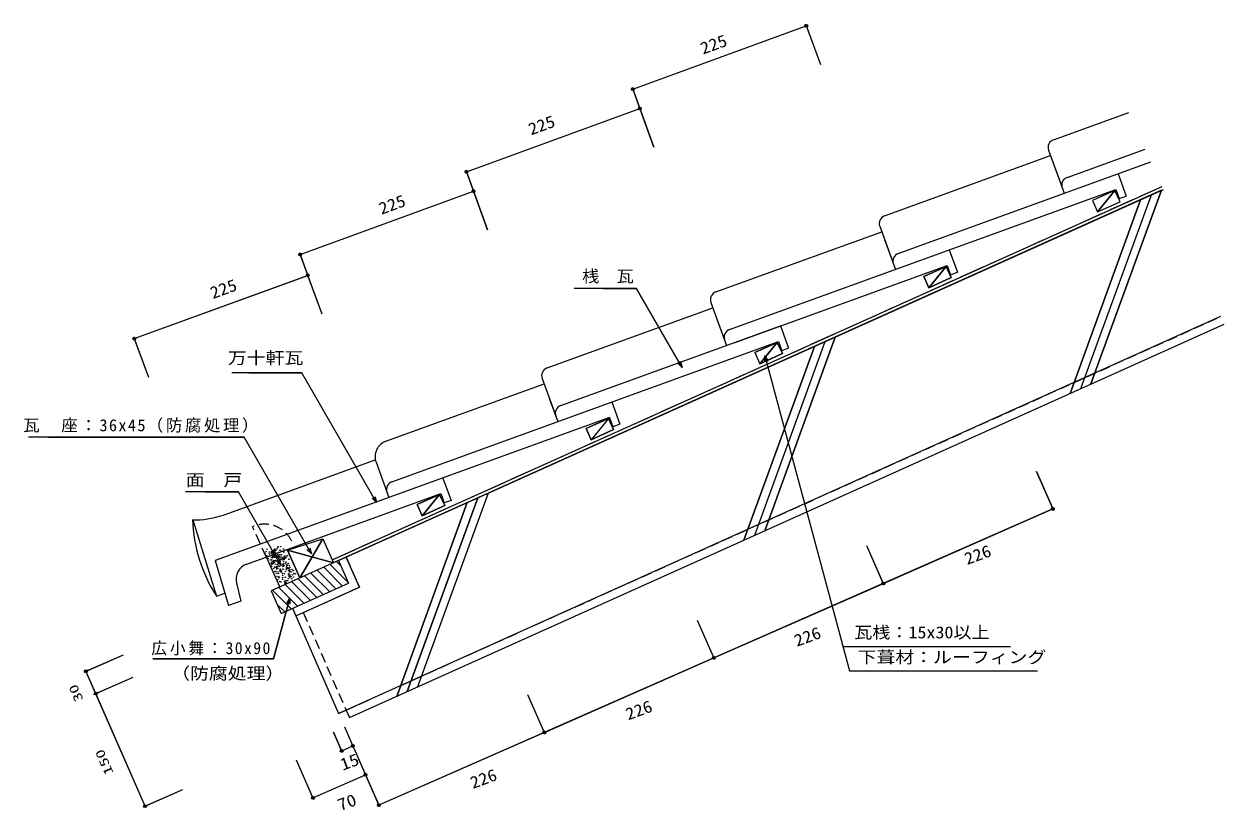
# Model space of a CAD drawing. Units: millimetres, scale not verified. Extents: x -746 to 716, y -481 to 477.
import ezdxf
from ezdxf.enums import TextEntityAlignment as Align

# ---------------------------------------------------------------- set-up
doc = ezdxf.new("R2010")
doc.units = ezdxf.units.MM
doc.header["$LTSCALE"] = 10
doc.linetypes.add('DASHED1', pattern=[1.8, 1.2, -0.6])
doc.linetypes.add('DASHED3', pattern=[4, 3, -1])
for name, color, linetype, lineweight in [('0-0_LAYER001', 2, 'Continuous', 18), ('0-1_LAYER003', 7, 'Continuous', 18), ('0-2_LAYER004', 2, 'DASHED3', 18), ('0-3_LAYER005', 2, 'Continuous', 18), ('0-4_LAYER009', 2, 'Continuous', 18)]:
    doc.layers.add(name, color=color, linetype=linetype, lineweight=lineweight)
doc.styles.add('ＭＳ ゴシック', font='')
doc.styles.get('ＭＳ ゴシック').set_extended_font_data('MS Gothic')

msp = doc.modelspace()

# ---------------------------------------------------------------- linework, layer by layer
at = {"layer": '0-0_LAYER001'}
for p, q in [((-4.04, 397.61), (207.31, 474.79)), ((206.45, 477.13), (224.46, 427.82)), ((-4.9, 399.96), (13.11, 350.64)), ((-206.78, 296.86), (4.57, 374.04)), ((3.71, 376.38), (21.72, 327.07)), ((-207.64, 299.21), (-189.63, 249.89)), ((-409.52, 196.11), (-198.17, 273.29)), ((-199.03, 275.63), (-181.02, 226.32)), ((583.47, 274.23), (556.11, 261.91)), ((583.47, 274.23), (562.27, 248.24)), ((589.62, 260.55), (583.47, 274.23)), ((556.11, 261.91), (562.27, 248.24)), ((562.27, 248.24), (589.62, 260.55)), ((-410.38, 198.46), (-392.37, 149.14)), ((377.77, 181.69), (350.42, 169.35)), ((377.77, 181.69), (356.59, 155.68)), ((383.94, 168.01), (377.77, 181.69)), ((-611.63, 93.63), (-400.28, 170.8)), ((-401.14, 173.15), (-383.13, 123.84)), ((350.42, 169.35), (356.59, 155.68)), ((356.59, 155.68), (383.94, 168.01)), ((-612.49, 95.97), (-594.48, 46.66)), ((172.02, 89.08), (144.67, 76.76)), ((172.02, 89.08), (150.82, 63.09)), ((178.18, 75.4), (172.02, 89.08)), ((144.67, 76.76), (150.82, 63.09)), ((150.82, 63.09), (178.18, 75.4)), ((156.82, 72.81), (259.77, -311.42)), ((-33.74, -3.52), (-61.1, -15.83)), ((-33.74, -3.52), (-54.95, -29.51)), ((-27.59, -17.2), (-33.74, -3.52)), ((-61.1, -15.83), (-54.95, -29.51)), ((-54.95, -29.51), (-27.59, -17.2)), ((508.84, -116.21), (487.72, -68.15)), ((-239.51, -96.11), (-266.87, -108.43)), ((-239.51, -96.11), (-260.71, -122.11)), ((-233.36, -109.79), (-239.51, -96.11)), ((-266.87, -108.43), (-260.71, -122.11)), ((-260.71, -122.11), (-233.36, -109.79)), ((301.27, -204.69), (507.84, -113.92)), ((-381.75, -150.48), (-409.71, -198)), ((302.27, -206.98), (281.15, -158.92)), ((-424.94, -164.17), (-368.68, -179.54)), ((94.7, -295.46), (301.27, -204.69)), ((95.71, -297.75), (74.59, -249.68)), ((-672.81, -312.81), (-624.74, -291.69)), ((251.44, -281.76), (456.26, -281.76)), ((-111.87, -386.23), (94.7, -295.46)), ((-658.59, -338.95), (-670.52, -311.8)), ((-660.88, -339.95), (-612.81, -318.83)), ((-598.31, -476.13), (-658.59, -338.95)), ((-110.86, -388.52), (-131.98, -340.45)), ((-110.86, -388.52), (-131.98, -340.45)), ((-344.16, -405.1), (-355.22, -379.92)), ((-357.89, -411.13), (-368.95, -385.96)), ((-328.75, -440.16), (-349.87, -392.1)), ((-111.87, -386.23), (-313.51, -474.83)), ((-358.89, -408.84), (-345.16, -402.81)), ((-392.84, -468.32), (-413.96, -420.26)), ((-393.84, -466.03), (-329.76, -437.87)), ((-312.51, -477.12), (-333.63, -429.06)), ((-600.6, -477.13), (-552.54, -456.01))]:
    msp.add_line(p, q, dxfattribs=at)
at = {"layer": '0-0_LAYER001', "color": 4}
for p, q in [((508.48, 336.05), (600.24, 369.34)), ((502.49, 323.24), (521.53, 270.76)), ((502.49, 323.24), (515.73, 286.74)), ((525.13, 290.15), (620.34, 324.69)), ((302.77, 243.34), (504.88, 316.66)), ((319.42, 197.43), (627.33, 309.14)), ((587.34, 294.63), (597.23, 267.37)), ((113.71, 104.72), (584.67, 275.58)), ((584.67, 275.58), (588.77, 264.3)), ((588.77, 264.3), (597.23, 267.37)), ((97.06, 150.62), (299.17, 223.95)), ((296.78, 230.53), (315.82, 178.04)), ((302.58, 214.54), (315.82, 178.04)), ((381.62, 201.92), (391.51, 174.65)), ((91.07, 137.81), (110.11, 85.33)), ((91.07, 137.81), (110.11, 85.33)), ((-108.66, 57.9), (93.45, 131.23)), ((185.8, 81.94), (177.34, 78.87)), ((-114.65, 45.09), (-95.6, -7.39)), ((-304.97, -31.4), (-112.26, 38.51)), ((-105.44, 19.71), (-95.6, -7.39)), ((-29.8, 16.48), (-19.91, -10.78)), ((-32.46, -2.57), (-512.89, -176.87)), ((-32.46, -2.57), (-28.37, -13.85)), ((-19.91, -10.78), (-28.37, -13.85)), ((-504.2, -121.78), (-317.97, -54.22)), ((-316.95, -57.03), (-301.32, -100.11)), ((-235.51, -76.24), (-225.62, -103.5)), ((-474.47, -181.02), (-238.18, -95.29)), ((-238.18, -95.29), (-234.08, -106.57)), ((-225.62, -103.5), (-234.08, -106.57)), ((-540.23, -127.39), (-511.31, -220.09)), ((-512.89, -176.87), (-496.82, -231.67)), ((-512.68, -176.73), (-512.76, -177.38)), ((-487.08, -204.55), (-481.8, -226.22)), ((-511.31, -220.09), (-501.28, -216.45)), ((-481.8, -226.22), (-496.82, -231.67))]:
    msp.add_line(p, q, dxfattribs=at)
at = {"layer": '0-0_LAYER001', "color": 7}
for p, q in [((-40.18, 154.73), (-75.67, 154.73)), ((-472.11, 51.89), (-492.66, 51.89)), ((-716.34, -26.56), (-740.43, -26.56)), ((-525.05, -92.95), (-549.06, -92.95)), ((259.77, -311.42), (489.25, -311.42))]:
    msp.add_line(p, q, dxfattribs=at)
at = {"layer": '0-0_LAYER001', "linetype": 'DASHED1'}
for p, q in [((-353.44, -172.68), (-337.35, -209.3)), ((-414.87, -244.19), (-337.35, -209.3)), ((-405.75, -240.08), (-353.41, -359.18))]:
    msp.add_line(p, q, dxfattribs=at)
at = {"layer": '0-0_LAYER001', "color": 4}
for points in [[(119.51, 88.74), (378.96, 182.87), (383.05, 171.59), (391.51, 174.65)], [(-92, 12), (175.91, 109.2), (185.8, 81.94)], [(-297.71, -80.72), (173.25, 90.15), (177.34, 78.87)]]:
    msp.add_lwpolyline(points, dxfattribs=at)
at = {"layer": '0-0_LAYER001'}
msp.add_lwpolyline([(156.82, 65.31), (156.82, 72.81), (160.57, 66.31)], dxfattribs=at)
for centre in [(207.31, 474.79), (-4.04, 397.61), (4.57, 374.04), (-206.78, 296.86), (-198.17, 273.29), (-409.52, 196.11), (-400.28, 170.8), (-611.63, 93.63), (507.84, -113.92), (301.27, -204.69), (301.27, -204.69), (94.7, -295.46), (94.7, -295.46), (-670.52, -311.8), (-658.59, -338.95), (-658.59, -338.95), (-111.87, -386.23), (-111.87, -386.23), (-358.89, -408.84), (-345.16, -402.81), (-329.76, -437.87), (-393.84, -466.03), (-598.31, -476.13), (-313.51, -474.83)]:
    msp.add_circle(centre, 1.7, dxfattribs=at)
at = {"layer": '0-0_LAYER001', "color": 4}
for centre, radius, start, end in [((511.89, 326.65), 10, 109.94091, 199.94091), ((528.55, 280.75), 10, 109.94091, 199.94091), ((306.18, 233.94), 10, 109.94091, 199.94091), ((322.83, 188.03), 10, 109.94091, 199.94091), ((100.47, 141.22), 10, 109.94091, 199.94091), ((117.12, 95.32), 10, 109.94091, 199.94091), ((-105.25, 48.5), 10, 109.94091, 199.94091), ((-88.59, 2.6), 10, 109.94091, 199.94091), ((-298.15, -50.21), 20, 109.94091, 199.94091), ((-294.3, -90.12), 10, 109.94091, 199.94091), ((-359.77, -121.22), 181.03, 181.81043, 212.85046), ((-538.03, -23.03), 104.21, 268.6924, 288.42794), ((-467.65, -199.82), 20, 109.94091, 193.69899)]:
    msp.add_arc(centre, radius, start, end, dxfattribs=at)
at = {"layer": '0-1_LAYER003'}
for p, q in [((-4.04, 397.61), (207.31, 474.79)), ((206.73, 476.38), (224.46, 427.82)), ((21.72, 327.07), (-4.62, 399.2)), ((-206.78, 296.86), (4.57, 374.04)), ((-181.02, 226.32), (-207.36, 298.45)), ((-370.32, -175.89), (640.84, 279.13)), ((-409.52, 196.11), (-198.17, 273.29)), ((640.11, 274.42), (-362.56, -176.79)), ((627.39, 268.69), (541.47, 32.64)), ((554.2, 38.37), (640.11, 274.42)), ((562.27, 248.24), (583.47, 274.23)), ((528.75, 26.92), (614.66, 262.96)), ((-410.11, 197.7), (-383.13, 123.84)), ((356.59, 155.68), (377.77, 181.69)), ((-611.63, 93.63), (-401.88, 170.22)), ((-401.88, 170.22), (-400.28, 170.8)), ((-40.18, 154.73), (0.32, 154.73)), ((55.88, 58.5), (0.32, 154.73)), ((712.24, 120.46), (-353.56, -359.15)), ((-612.22, 95.22), (-594.48, 46.66)), ((229.91, 89.83), (144, -146.22)), ((156.72, -140.49), (242.64, 95.55)), ((131.27, -151.95), (217.19, 84.1)), ((144.67, 76.76), (150.82, 63.09)), ((156.82, 72.81), (156.82, 65.78)), ((156.82, 72.81), (160.04, 67.23)), ((156.82, 72.81), (259.77, -311.42)), ((-472.11, 51.89), (-407.61, 51.89)), ((-33.74, -3.52), (-54.95, -29.51)), ((-716.34, -26.56), (-477.84, -26.56)), ((-395.83, -168.61), (-477.84, -26.56)), ((487.72, -68.15), (508.52, -115.48)), ((-525.05, -92.95), (-484.55, -92.95)), ((-432.91, -182.4), (-484.55, -92.95)), ((-316.82, -105.73), (-321.62, -100.93)), ((-316.32, -106.23), (-318.26, -98.99)), ((-279.04, -336.58), (-193.12, -100.54)), ((-180.39, -94.81), (-266.31, -330.86)), ((-260.71, -122.11), (-239.51, -96.11)), ((507.84, -113.92), (-313.51, -474.83)), ((-291.76, -342.31), (-205.85, -106.26)), ((-409.71, -198), (-381.75, -150.48)), ((301.95, -206.25), (281.15, -158.92)), ((-450.91, -172.47), (-434.42, -209.12)), ((-432.91, -182.4), (-434.85, -175.16)), ((-432.91, -182.4), (-438.21, -177.1)), ((-422, -222.31), (-425.75, -228.81)), ((95.38, -297.02), (74.59, -249.68)), ((-670.52, -311.8), (-624.74, -291.69)), ((251.44, -281.76), (456.26, -281.76)), ((-588.89, -296.56), (-441.89, -296.56)), ((-670.52, -311.8), (-672.07, -312.49)), ((-658.59, -338.95), (-612.81, -318.83)), ((-660.15, -339.63), (-657.03, -338.26)), ((-110.86, -388.52), (-131.98, -340.45)), ((-312.83, -476.39), (-355.22, -379.92)), ((-368.95, -385.96), (-358.21, -410.4)), ((-358.89, -408.84), (-345.16, -402.81)), ((-393.16, -467.59), (-413.96, -420.26)), ((-393.84, -466.03), (-329.76, -437.87)), ((-598.31, -476.13), (-552.54, -456.01))]:
    msp.add_line(p, q, dxfattribs=at)
at = {"layer": '0-1_LAYER003', "color": 2}
for p, q in [((-362.56, -176.79), (642.48, 275.48)), ((627.39, 268.69), (541.47, 32.64)), ((640.11, 274.42), (554.2, 38.37)), ((614.66, 262.96), (528.75, 26.92)), ((-349.42, -368.26), (716.34, 111.34)), ((229.91, 89.83), (144, -146.22)), ((242.64, 95.55), (156.72, -140.49)), ((217.19, 84.1), (131.27, -151.95)), ((-193.12, -100.54), (-279.04, -336.58)), ((-180.39, -94.81), (-266.31, -330.86)), ((-205.85, -106.26), (-291.76, -342.31)), ((-424.94, -164.17), (-381.75, -150.48)), ((-381.75, -150.48), (-368.68, -179.54)), ((-424.94, -164.17), (-409.71, -198)), ((-388.6, -188.5), (-365.91, -211.19)), ((-380.8, -184.99), (-358.11, -207.68)), ((-372.99, -181.48), (-350.7, -203.77)), ((-365.19, -177.97), (-359.57, -183.59)), ((-419.81, -202.55), (-397.12, -225.23)), ((-412.01, -199.04), (-389.32, -221.72)), ((-404.2, -195.52), (-381.52, -218.21)), ((-396.4, -192.01), (-373.71, -214.7)), ((-443.22, -213.08), (-420.53, -235.77)), ((-435.41, -209.57), (-412.73, -232.26)), ((-427.61, -206.06), (-404.92, -228.75)), ((-437.38, -230.22), (-428.33, -239.28)), ((-418.89, -235.03), (-362.56, -363.21)), ((-353.44, -359.1), (-362.56, -363.21)), ((-353.44, -359.1), (-349.42, -368.26))]:
    msp.add_line(p, q, dxfattribs=at)
at = {"layer": '0-1_LAYER003', "color": 2, "linetype": 'DASHED1'}
for p, q in [((-353.44, -359.1), (712.24, 120.46)), ((-450.91, -172.47), (-467.48, -135.66))]:
    msp.add_line(p, q, dxfattribs=at)
at = {"layer": '0-1_LAYER003', "color": 3}
for p, q in [((-362.56, -176.79), (-444.64, -213.72)), ((-362.56, -176.79), (-350.49, -204.25)), ((-432.57, -241.19), (-350.49, -204.25)), ((-444.64, -213.72), (-432.57, -241.19))]:
    msp.add_line(p, q, dxfattribs=at)
at = {"layer": '0-1_LAYER003'}
for points in [[(562.27, 248.24), (589.62, 260.55), (583.47, 274.23), (556.11, 261.91)], [(350.42, 169.35), (377.77, 181.69), (383.94, 168.01), (356.59, 155.68)], [(-61.1, -15.83), (-33.74, -3.52), (-27.59, -17.2), (-54.95, -29.51)], [(-266.87, -108.43), (-239.51, -96.11), (-233.36, -109.79), (-260.71, -122.11)]]:
    msp.add_lwpolyline(points, close=True, dxfattribs=at)
for points in [[(-418.89, -235.03), (-362.56, -363.21), (-353.44, -359.1), (-349.42, -368.26), (716.34, 111.34)], [(144.67, 76.76), (172.02, 89.08), (178.18, 75.4), (150.82, 63.09), (172.02, 89.08)], [(50.58, 63.8), (55.88, 58.5), (53.94, 65.74)], [(-316.82, -105.73), (-316.32, -106.23), (-407.61, 51.89)], [(-409.71, -198), (-424.94, -164.17), (-381.75, -150.48), (-368.68, -179.54), (-424.94, -164.17)], [(-414.87, -244.19), (-337.35, -209.3), (-353.44, -172.68)], [(-397.77, -161.36), (-395.83, -168.61), (-401.14, -163.3)], [(-441.89, -296.56), (-422, -222.31), (-422, -229.81)], [(-599.87, -476.81), (-598.31, -476.13), (-670.52, -311.8)]]:
    msp.add_lwpolyline(points, dxfattribs=at)
at = {"layer": '0-1_LAYER003', "color": 2, "linetype": 'DASHED1'}
msp.add_arc((-452.62, -168.77), 36.29, 25.31741, 114.16601, dxfattribs=at)
at = {"layer": '0-2_LAYER004'}
msp.add_line((-370.32, -175.89), (640.84, 279.13), dxfattribs=at)
at = {"layer": '0-3_LAYER005'}
msp.add_line((-450.91, -172.47), (-434.42, -209.12), dxfattribs=at)
for points in [[(55.88, 58.5), (0.32, 154.73), (-40.18, 154.73)], [(53.94, 65.74), (55.88, 58.5), (50.58, 63.8)], [(-316.32, -106.23), (-407.61, 51.89), (-472.11, 51.89)], [(-395.83, -168.61), (-477.84, -26.56), (-716.34, -26.56)], [(-432.91, -182.4), (-484.55, -92.95), (-525.05, -92.95)], [(-318.26, -98.99), (-316.32, -106.23), (-321.62, -100.93)], [(-434.85, -175.16), (-432.91, -182.4), (-438.21, -177.1)], [(-397.77, -161.36), (-395.83, -168.61), (-401.14, -163.3)]]:
    msp.add_lwpolyline(points, dxfattribs=at)
for centre in [(-436.56, -160.73), (-436.34, -159.87), (-433.33, -159.87), (-452.5, -167.84), (-451.21, -165.9), (-450.35, -170.64), (-449.7, -163.1), (-448.84, -174.31), (-446.9, -166.55), (-446.9, -168.7), (-446.04, -171.07), (-444.53, -166.55), (-444.1, -168.27), (-444.1, -173.23), (-443.88, -165.26), (-443.67, -170.86), (-443.24, -172.58), (-443.02, -169.57), (-442.81, -165.69), (-442.81, -167.41), (-442.81, -173.44), (-442.38, -167.41), (-442.16, -164.4), (-441.95, -171.72), (-441.51, -169.14), (-441.3, -163.96), (-441.08, -166.55), (-441.08, -171.07), (-440.87, -165.04), (-440.87, -165.69), (-440.65, -162.67), (-440.65, -172.8), (-440.44, -169.78), (-440.01, -163.75), (-440.01, -169.35), (-439.79, -167.2), (-439.58, -164.83), (-439.36, -171.94), (-439.14, -164.18), (-438.5, -171.29), (-438.07, -173.01), (-437.85, -170), (-437.64, -162.46), (-437.42, -169.57), (-436.78, -172.15), (-436.13, -171.29), (-436.13, -174.52), (-435.7, -166.98), (-435.7, -173.01), (-435.48, -170), (-434.84, -169.78), (-434.41, -172.15), (-434.19, -164.18), (-433.76, -173.66), (-433.54, -169.57), (-432.9, -175.6), (-432.47, -169.78), (-432.47, -172.58), (-432.04, -165.47), (-430.74, -174.31), (-430.1, -173.01), (-429.67, -162.89), (-429.45, -166.55), (-429.02, -175.17), (-428.8, -172.58), (-428.37, -174.31), (-428.16, -171.29), (-427.08, -172.8), (-427.08, -173.44), (-426.22, -171.29), (-425.14, -171.07), (-423.2, -175.17), (-445.82, -176.03), (-444.75, -180.12), (-444.75, -180.55), (-444.32, -176.03), (-444.32, -181.85), (-444.1, -178.83), (-444.1, -183.78), (-443.02, -180.98), (-442.59, -178.4), (-442.38, -178.83), (-442.16, -180.12), (-441.95, -177.11), (-441.73, -186.8), (-441.08, -178.61), (-440.87, -179.26), (-440.65, -184.86), (-440.01, -176.68), (-440.01, -190.25), (-439.14, -181.42), (-438.93, -176.89), (-438.93, -190.03), (-438.71, -177.11), (-438.5, -185.29), (-438.28, -184.22), (-438.07, -187.02), (-437.85, -184), (-437.64, -186.8), (-436.99, -181.42), (-436.78, -186.15), (-435.91, -183.35), (-435.7, -180.34), (-434.84, -183.78), (-434.41, -183.78), (-434.19, -188.52), (-433.76, -190.25), (-433.54, -187.23), (-432.9, -182.71), (-432.47, -189.39), (-430.74, -182.28), (-430.53, -187.02), (-430.31, -176.03), (-430.31, -184), (-430.1, -180.98), (-430.1, -187.45), (-429.88, -180.77), (-429.67, -178.18), (-429.67, -182.28), (-429.02, -183.14), (-427.08, -180.77), (-426.86, -178.83), (-426.22, -184.65), (-426.22, -188.09), (-425.79, -186.37), (-425.57, -183.35), (-425.14, -182.06), (-424.5, -185.51), (-424.5, -186.37), (-423.85, -180.34), (-422.99, -188.96), (-422.56, -183.14), (-422.56, -187.23), (-422.34, -187.66), (-421.69, -185.08), (-421.26, -189.82), (-421.05, -190.25), (-419.32, -187.45), (-417.82, -188.96), (-438.5, -192.4), (-437.64, -196.06), (-436.99, -200.16), (-436.56, -190.68), (-436.13, -192.83), (-435.48, -197.79), (-435.27, -196.71), (-434.41, -202.31), (-432.68, -202.96), (-432.04, -190.89), (-430.96, -194.77), (-430.96, -199.73), (-430.74, -192.83), (-430.74, -197.57), (-428.59, -192.83), (-428.37, -202.74), (-427.94, -204.47), (-427.73, -197.14), (-427.73, -201.45), (-427.51, -190.46), (-426.65, -203.61), (-425.79, -201.24), (-424.71, -201.24), (-424.06, -198.87), (-423.63, -194.13), (-423.42, -193.05), (-422.77, -196.28), (-422.56, -190.68), (-422.34, -190.46), (-422.34, -195.63), (-421.91, -197.36), (-421.69, -194.34), (-420.62, -196.5), (-420.19, -190.68), (-419.76, -199.08), (-418.68, -194.13), (-417.82, -196.93), (-417.17, -192.4), (-415.45, -193.05)]:
    msp.add_circle(centre, 0.305, dxfattribs=at)
at = {"layer": '0-4_LAYER009'}
for points in [[(-422, -222.31), (-441.89, -296.56), (-588.89, -296.56)], [(-425.75, -228.81), (-422, -222.31), (-422, -229.81)]]:
    msp.add_lwpolyline(points, dxfattribs=at)

# ---------------------------------------------------------------- texts
at = {"layer": '0-0_LAYER001', "color": 7, "style": 'ＭＳ ゴシック'}
for s, height, rotation, width, p in [('225', 14.66, 20.061, 1.1, (82.92, 435.67)), ('225', 14.66, 20.061, 1.1, (-126.64, 337.18)), ('225', 14.66, 20.061, 1.1, (-308.86, 240.46)), ('225', 14.66, 20.061, 1.1, (-514.43, 137.68)), ('226', 14.66, 20.061, 1.1, (404.77, -186.4)), ('226', 14.66, 20.061, 1.1, (197.29, -286.12)), ('30', 11, 113.721, 1.45, (-670.42, -344.91)), ('226', 14.66, 20.061, 1.1, (-8.19, -375.76)), ('150', 11, 113.721, 1.45, (-633.75, -433.97)), ('15', 14.66, 20.061, 1.15, (-356.09, -437.11)), ('226', 14.66, 20.061, 1.1, (-197.54, -459.36)), ('70', 14.66, 20.061, 1.15, (-359.24, -486.35))]:
    msp.add_text(s, height=height, rotation=rotation, dxfattribs=dict(at, width=width)).set_placement(p, align=Align.BOTTOM_LEFT)
for s, width, p in [('桟\u3000瓦', 1.05, (-65.87, 158.01)), ('万十軒瓦', 1.15, (-497.54, 58.48)), ('面\u3000戸', 1.15, (-548.88, -90.3)), ('瓦桟：15x30以上', 1.1, (265.78, -276.05)), ('下葺材：ルーフィング', 1.15, (269.81, -306.26)), ('（防腐処理）', 1.15, (-566.69, -326.05))]:
    msp.add_text(s, height=14.66, dxfattribs=dict(at, width=width)).set_placement(p, align=Align.BOTTOM_LEFT)
at = {"layer": '0-0_LAYER001', "color": 7, "char_height": 14.66, "attachment_point": 7, "style": 'ＭＳ ゴシック'}
for s, insert in [('\\T1.16;瓦\u3000座：36x45（防腐処理）', (-746.91, -21.15)), ('\\T1.19;\\W0.95;広小舞：30x90', (-590.79, -292.52))]:
    msp.add_mtext(s, dxfattribs=dict(at, insert=insert))

doc.saveas('drawing.dxf')
